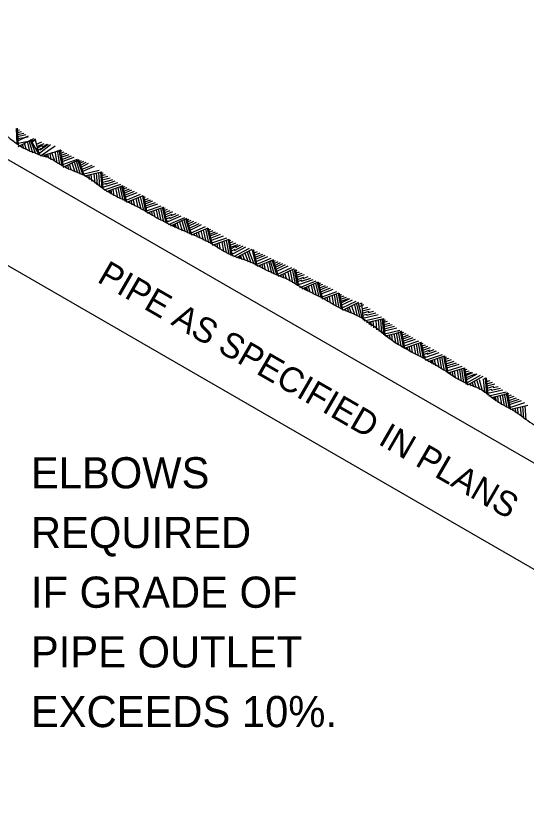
# Model space of a CAD drawing. Extents: x 0 to 2.83, y -0.14 to 1.83.
# Drawn here: x 0.613 to 0.8517, y 0.398 to 0.764 of the extents above; entities that cross this region are included whole.
import ezdxf

# ---------------------------------------------------------------- set-up
doc = ezdxf.new("R2010")
doc.units = 0
doc.layers.add('RD_Pr_Roadway_Notes', color=7, linetype='Continuous')
doc.layers.add('SH_General_Details', color=7, linetype='Continuous')

msp = doc.modelspace()

# ---------------------------------------------------------------- linework, layer by layer
at = {"layer": 'SH_General_Details'}
for p, q in [((0.50749, 0.75554), (1.05253, 0.44085)), ((0.61319, 0.71122), (0.6136, 0.70379)), ((0.61368, 0.71136), (0.61419, 0.70337)), ((0.61377, 0.71038), (0.61478, 0.71058)), ((0.6136, 0.70535), (0.61907, 0.70773)), ((0.61383, 0.70941), (0.6158, 0.70982)), ((0.61386, 0.70844), (0.61678, 0.70909)), ((0.61391, 0.70755), (0.61772, 0.70839)), ((0.61404, 0.70651), (0.61889, 0.70741)), ((0.61417, 0.70279), (0.62154, 0.70651)), ((0.62204, 0.70651), (0.62392, 0.69873)), ((0.50749, 0.70592), (1.03839, 0.3994)), ((0.61422, 0.7043), (0.62137, 0.70578)), ((0.61547, 0.70346), (0.61556, 0.7025)), ((0.6169, 0.70174), (0.61623, 0.70378)), ((0.61813, 0.70127), (0.61713, 0.70423)), ((0.61848, 0.70471), (0.61953, 0.70047)), ((0.61927, 0.70516), (0.62088, 0.69993)), ((0.61976, 0.70604), (0.62355, 0.69964)), ((0.61999, 0.70564), (0.62223, 0.6995)), ((0.62087, 0.70495), (0.62219, 0.70612)), ((0.62152, 0.70575), (0.62216, 0.70608)), ((0.62267, 0.70388), (0.62523, 0.70497)), ((0.62276, 0.70186), (0.62556, 0.70355)), ((0.62287, 0.70281), (0.6264, 0.70426)), ((0.62414, 0.69968), (0.62934, 0.70378)), ((0.62448, 0.7012), (0.62813, 0.70397)), ((0.6246, 0.69852), (0.6315, 0.70307)), ((0.62546, 0.70269), (0.62769, 0.70388)), ((0.62314, 0.70091), (0.62506, 0.70206)), ((0.62363, 0.69967), (0.62443, 0.70015)), ((0.6261, 0.69883), (0.63406, 0.70106)), ((0.62851, 0.69732), (0.62796, 0.69938)), ((0.62955, 0.69657), (0.62919, 0.69969)), ((0.62974, 0.70018), (0.63119, 0.69606)), ((0.63136, 0.70055), (0.63229, 0.69516)), ((0.63235, 0.7009), (0.6335, 0.69445)), ((0.63325, 0.70117), (0.63454, 0.69384)), ((0.63376, 0.70137), (0.63515, 0.69349)), ((0.6339, 0.70059), (0.63478, 0.70091)), ((0.63405, 0.69977), (0.63575, 0.70034)), ((0.63423, 0.69871), (0.63699, 0.69962)), ((0.62674, 0.69868), (0.62719, 0.69782)), ((0.6271, 0.69887), (0.62767, 0.69767)), ((0.63433, 0.69776), (0.63798, 0.69906)), ((0.63456, 0.69675), (0.63916, 0.69841)), ((0.63473, 0.69576), (0.64033, 0.69775)), ((0.635, 0.69443), (0.64188, 0.69689)), ((0.63518, 0.69318), (0.64262, 0.69679)), ((0.6403, 0.69565), (0.64192, 0.69043)), ((0.64124, 0.69612), (0.64321, 0.68988)), ((0.64191, 0.69652), (0.64436, 0.68949)), ((0.64239, 0.69679), (0.64503, 0.68923)), ((0.64287, 0.69584), (0.6438, 0.69629)), ((0.64303, 0.69495), (0.64481, 0.69589)), ((0.63636, 0.6938), (0.63654, 0.69285)), ((0.63785, 0.69212), (0.63745, 0.69422)), ((0.63909, 0.69162), (0.63818, 0.69462)), ((0.63928, 0.69515), (0.6406, 0.69099)), ((0.64335, 0.69403), (0.64598, 0.69543)), ((0.64363, 0.69318), (0.64708, 0.69501)), ((0.64416, 0.6922), (0.6487, 0.69414)), ((0.64441, 0.69122), (0.64991, 0.69355)), ((0.64494, 0.69008), (0.65204, 0.69179)), ((0.64511, 0.68908), (0.65314, 0.69102)), ((0.64623, 0.68927), (0.64631, 0.6883)), ((0.64753, 0.68744), (0.64735, 0.68957)), ((0.6486, 0.68668), (0.64836, 0.6898)), ((0.64954, 0.69008), (0.64994, 0.68574)), ((0.65069, 0.69035), (0.6511, 0.6849)), ((0.65172, 0.6906), (0.65224, 0.68407)), ((0.65263, 0.69079), (0.65321, 0.68337)), ((0.65316, 0.69094), (0.65379, 0.68295)), ((0.65322, 0.69028), (0.65394, 0.69044)), ((0.65329, 0.68925), (0.65501, 0.68967)), ((0.65336, 0.68824), (0.65607, 0.6889)), ((0.65345, 0.68723), (0.65716, 0.68811)), ((0.65353, 0.68621), (0.65671, 0.68699)), ((0.65362, 0.6852), (0.65579, 0.68572)), ((0.65438, 0.68255), (0.66223, 0.68514)), ((0.65442, 0.68396), (0.6607, 0.68604)), ((0.65519, 0.68527), (0.65954, 0.68673)), ((0.65551, 0.6818), (0.66328, 0.68461)), ((0.65597, 0.6866), (0.65838, 0.68741)), ((0.66287, 0.68462), (0.6648, 0.67685)), ((0.65371, 0.68386), (0.65461, 0.68409)), ((0.65652, 0.68216), (0.65667, 0.6812)), ((0.65689, 0.68223), (0.65712, 0.68094)), ((0.65796, 0.68045), (0.6576, 0.68255)), ((0.65912, 0.67981), (0.65854, 0.68289)), ((0.65968, 0.6833), (0.66055, 0.67902)), ((0.66075, 0.68369), (0.66181, 0.67832)), ((0.66174, 0.68406), (0.66304, 0.67765)), ((0.66237, 0.68439), (0.66416, 0.67716)), ((0.66329, 0.68379), (0.66416, 0.68412)), ((0.66346, 0.68298), (0.66514, 0.68359)), ((0.66352, 0.68199), (0.66621, 0.68309)), ((0.66375, 0.68105), (0.66734, 0.68253)), ((0.66402, 0.68005), (0.66854, 0.68193)), ((0.66425, 0.67908), (0.66975, 0.68133)), ((0.66459, 0.67777), (0.67135, 0.68052)), ((0.6649, 0.6768), (0.67256, 0.67991)), ((0.66596, 0.67719), (0.6662, 0.67625)), ((0.66753, 0.67558), (0.66703, 0.67766)), ((0.66871, 0.67499), (0.668, 0.67804)), ((0.66912, 0.6785), (0.67017, 0.67426)), ((0.67017, 0.67893), (0.67145, 0.67361)), ((0.67115, 0.67934), (0.6727, 0.67298)), ((0.67231, 0.67961), (0.67368, 0.67229)), ((0.67275, 0.67896), (0.67371, 0.67933)), ((0.67283, 0.67981), (0.6743, 0.67195)), ((0.67318, 0.6779), (0.67508, 0.67856)), ((0.67336, 0.67693), (0.67617, 0.67793)), ((0.67352, 0.67605), (0.67719, 0.67735)), ((0.6737, 0.67505), (0.67837, 0.67668)), ((0.6739, 0.67406), (0.67953, 0.67602)), ((0.67417, 0.67275), (0.68108, 0.67513)), ((0.67444, 0.67177), (0.68225, 0.67447)), ((0.67966, 0.67361), (0.68086, 0.66827)), ((0.68064, 0.674), (0.6821, 0.66762)), ((0.68151, 0.67432), (0.68317, 0.66707)), ((0.68201, 0.67454), (0.68381, 0.66674)), ((0.68217, 0.67391), (0.68286, 0.67417)), ((0.68238, 0.6729), (0.68402, 0.67356)), ((0.67553, 0.67206), (0.67571, 0.67111)), ((0.677, 0.67037), (0.67662, 0.67247)), ((0.67814, 0.66972), (0.6776, 0.6728)), ((0.67875, 0.6732), (0.67956, 0.66891)), ((0.68261, 0.67191), (0.68519, 0.67295)), ((0.68284, 0.67091), (0.68639, 0.67234)), ((0.68307, 0.66992), (0.6861, 0.67116)), ((0.68433, 0.6678), (0.69042, 0.6704)), ((0.68499, 0.66917), (0.68921, 0.67098)), ((0.68566, 0.67056), (0.68799, 0.67156)), ((0.6833, 0.66894), (0.68538, 0.66977)), ((0.68358, 0.66762), (0.68443, 0.66801)), ((0.68441, 0.66639), (0.69202, 0.66962)), ((0.68559, 0.66569), (0.69304, 0.66926)), ((0.68656, 0.66618), (0.68681, 0.66523)), ((0.68694, 0.66629), (0.68728, 0.66501)), ((0.68816, 0.66459), (0.68762, 0.66666)), ((0.68938, 0.66407), (0.68849, 0.66707)), ((0.68958, 0.6676), (0.69088, 0.66342)), ((0.6906, 0.66809), (0.6922, 0.66286)), ((0.69156, 0.66856), (0.69349, 0.6623)), ((0.6924, 0.66894), (0.69459, 0.66183)), ((0.69289, 0.6692), (0.69525, 0.66155)), ((0.69312, 0.66844), (0.69396, 0.66886)), ((0.69338, 0.66765), (0.69499, 0.66843)), ((0.69369, 0.66662), (0.6963, 0.66786)), ((0.69397, 0.66568), (0.69747, 0.66737)), ((0.69429, 0.6647), (0.6987, 0.66684)), ((0.69457, 0.66375), (0.69994, 0.66631)), ((0.69503, 0.66251), (0.70176, 0.66535)), ((0.69536, 0.66155), (0.70297, 0.66476)), ((0.69919, 0.65978), (0.69843, 0.66282)), ((0.69956, 0.6633), (0.70065, 0.65907)), ((0.7006, 0.66375), (0.70194, 0.65845)), ((0.70168, 0.66415), (0.70317, 0.65778)), ((0.70255, 0.66447), (0.70424, 0.65723)), ((0.70305, 0.6647), (0.70488, 0.6569)), ((0.70327, 0.66375), (0.70424, 0.66412)), ((0.7035, 0.6628), (0.70536, 0.66354)), ((0.70371, 0.66185), (0.70648, 0.66297)), ((0.69642, 0.66195), (0.69666, 0.66101)), ((0.698, 0.66036), (0.69747, 0.66243)), ((0.70391, 0.66097), (0.70753, 0.66243)), ((0.70414, 0.65998), (0.70872, 0.66182)), ((0.70448, 0.65904), (0.71013, 0.66098)), ((0.70475, 0.65773), (0.71166, 0.66009)), ((0.70501, 0.65675), (0.71283, 0.65942)), ((0.71137, 0.6589), (0.7126, 0.65247)), ((0.71226, 0.65919), (0.71364, 0.65188)), ((0.71276, 0.65939), (0.71427, 0.65153)), ((0.7129, 0.65876), (0.71359, 0.65899)), ((0.7061, 0.65704), (0.70628, 0.65608)), ((0.70757, 0.65534), (0.70719, 0.65744)), ((0.70871, 0.65468), (0.70818, 0.65777)), ((0.70932, 0.65817), (0.71013, 0.65387)), ((0.71037, 0.65854), (0.71138, 0.65317)), ((0.71308, 0.65774), (0.71474, 0.65834)), ((0.71327, 0.65674), (0.71589, 0.65769)), ((0.71329, 0.65476), (0.71616, 0.65632)), ((0.71346, 0.65574), (0.71705, 0.65703)), ((0.7148, 0.65277), (0.72065, 0.65586)), ((0.715, 0.65137), (0.7223, 0.65523)), ((0.71534, 0.65418), (0.71939, 0.65635)), ((0.71589, 0.65563), (0.71813, 0.65682)), ((0.71363, 0.6538), (0.7156, 0.65485)), ((0.71406, 0.65252), (0.71488, 0.65298)), ((0.71625, 0.65086), (0.72351, 0.65482)), ((0.71889, 0.64989), (0.71816, 0.65191)), ((0.72012, 0.64944), (0.71907, 0.65239)), ((0.72014, 0.65297), (0.72166, 0.64888)), ((0.72114, 0.65353), (0.723, 0.64838)), ((0.72206, 0.65404), (0.72432, 0.6479)), ((0.72351, 0.6544), (0.72527, 0.64717)), ((0.72363, 0.65401), (0.72444, 0.65448)), ((0.72401, 0.65463), (0.72592, 0.64685)), ((0.72441, 0.65305), (0.72605, 0.65373)), ((0.72465, 0.65201), (0.72734, 0.6531)), ((0.72488, 0.65105), (0.72847, 0.65253)), ((0.72515, 0.65006), (0.72967, 0.65193)), ((0.71717, 0.65134), (0.71749, 0.65042)), ((0.71753, 0.65148), (0.71797, 0.65023)), ((0.72537, 0.64908), (0.73087, 0.65132)), ((0.7257, 0.64776), (0.73246, 0.65053)), ((0.72602, 0.6468), (0.73367, 0.64993)), ((0.72982, 0.645), (0.7291, 0.64805)), ((0.73023, 0.64851), (0.73128, 0.64427)), ((0.73128, 0.64894), (0.73256, 0.64363)), ((0.73192, 0.64938), (0.7339, 0.64314)), ((0.73277, 0.64977), (0.73501, 0.64267)), ((0.73325, 0.65003), (0.73567, 0.6424)), ((0.73354, 0.6491), (0.73448, 0.64954)), ((0.73384, 0.64817), (0.73564, 0.64906)), ((0.73413, 0.64724), (0.7368, 0.64857)), ((0.73439, 0.64638), (0.73789, 0.64812)), ((0.72708, 0.6472), (0.72731, 0.64625)), ((0.72865, 0.64558), (0.72815, 0.64766)), ((0.7347, 0.64541), (0.73912, 0.6476)), ((0.73503, 0.64446), (0.74044, 0.64701)), ((0.73545, 0.64318), (0.74206, 0.6463)), ((0.73581, 0.64224), (0.74329, 0.64576)), ((0.74136, 0.64447), (0.74237, 0.63909)), ((0.74235, 0.64482), (0.74359, 0.6384)), ((0.74324, 0.64511), (0.74464, 0.6378)), ((0.74375, 0.64532), (0.74526, 0.63746)), ((0.74389, 0.64468), (0.74457, 0.64492)), ((0.74406, 0.64366), (0.74572, 0.64427)), ((0.73687, 0.64265), (0.73715, 0.64172)), ((0.73852, 0.64112), (0.73791, 0.64317)), ((0.73973, 0.64059), (0.73885, 0.6436)), ((0.74028, 0.64408), (0.74112, 0.6398)), ((0.74425, 0.64266), (0.74686, 0.64362)), ((0.74447, 0.64166), (0.74808, 0.64292)), ((0.74466, 0.64066), (0.74774, 0.64176)), ((0.74583, 0.63846), (0.7521, 0.6406)), ((0.74659, 0.63978), (0.75093, 0.64127)), ((0.74737, 0.64111), (0.74977, 0.64195)), ((0.74485, 0.63966), (0.74695, 0.64039)), ((0.74507, 0.63833), (0.74595, 0.63866)), ((0.74577, 0.63693), (0.75342, 0.64005)), ((0.74698, 0.63633), (0.75463, 0.63945)), ((0.74949, 0.63507), (0.74899, 0.63715)), ((0.75067, 0.63448), (0.74995, 0.63753)), ((0.75107, 0.63799), (0.75212, 0.63375)), ((0.75213, 0.63843), (0.7534, 0.63311)), ((0.7531, 0.63883), (0.75466, 0.63248)), ((0.75398, 0.63917), (0.75574, 0.63194)), ((0.75447, 0.6394), (0.75637, 0.63162)), ((0.75466, 0.63863), (0.75552, 0.639)), ((0.75487, 0.63782), (0.75652, 0.6385)), ((0.75511, 0.63677), (0.7578, 0.63786)), ((0.75534, 0.63582), (0.75893, 0.6373)), ((0.74792, 0.63669), (0.74815, 0.63574)), ((0.7483, 0.63679), (0.74861, 0.63551)), ((0.75561, 0.63482), (0.76014, 0.63669)), ((0.75582, 0.63385), (0.76134, 0.63608)), ((0.7562, 0.63257), (0.7631, 0.63498)), ((0.75648, 0.63159), (0.76428, 0.63432)), ((0.76187, 0.63345), (0.76284, 0.62806)), ((0.76286, 0.6338), (0.76405, 0.62736)), ((0.76376, 0.63408), (0.7651, 0.62676)), ((0.76427, 0.63428), (0.76571, 0.6264)), ((0.76445, 0.63332), (0.76543, 0.63365)), ((0.75756, 0.63193), (0.75774, 0.63097)), ((0.75903, 0.63024), (0.75864, 0.63234)), ((0.76018, 0.62959), (0.75962, 0.63267)), ((0.76077, 0.63307), (0.7616, 0.62878)), ((0.76462, 0.63236), (0.76652, 0.63302)), ((0.76479, 0.6314), (0.76761, 0.63239)), ((0.76483, 0.62953), (0.76926, 0.6317)), ((0.76495, 0.63052), (0.76863, 0.6318)), ((0.76514, 0.62855), (0.7705, 0.63117)), ((0.76556, 0.62729), (0.77214, 0.63049)), ((0.76595, 0.62635), (0.77338, 0.62996)), ((0.77316, 0.62961), (0.77502, 0.6224)), ((0.77466, 0.62965), (0.77537, 0.62167)), ((0.767, 0.62678), (0.76729, 0.62585)), ((0.76866, 0.62527), (0.76803, 0.62731)), ((0.7699, 0.62479), (0.76889, 0.62775)), ((0.76998, 0.62832), (0.77142, 0.62419)), ((0.77133, 0.62884), (0.77267, 0.62354)), ((0.7723, 0.62926), (0.77394, 0.62292)), ((0.77384, 0.62921), (0.77451, 0.62949)), ((0.77408, 0.6282), (0.7757, 0.62892)), ((0.7749, 0.62696), (0.7776, 0.62764)), ((0.77499, 0.62594), (0.77869, 0.62686)), ((0.77507, 0.62493), (0.77825, 0.62574)), ((0.77517, 0.62392), (0.77734, 0.62445)), ((0.77528, 0.62258), (0.77618, 0.62282)), ((0.77589, 0.62123), (0.78393, 0.62315)), ((0.77604, 0.62263), (0.78248, 0.62418)), ((0.77692, 0.62387), (0.78138, 0.62496)), ((0.777, 0.62045), (0.78503, 0.62237)), ((0.77782, 0.62513), (0.78028, 0.62574)), ((0.7849, 0.62231), (0.78554, 0.61434)), ((0.77798, 0.62066), (0.77807, 0.61969)), ((0.77837, 0.6207), (0.77849, 0.61938)), ((0.77929, 0.61883), (0.77911, 0.62096)), ((0.78036, 0.61806), (0.78012, 0.62118)), ((0.7813, 0.62147), (0.78169, 0.61712)), ((0.78243, 0.62173), (0.78284, 0.61628)), ((0.78346, 0.62198), (0.78399, 0.61546)), ((0.78437, 0.62217), (0.78496, 0.61475)), ((0.78496, 0.62153), (0.78587, 0.62176)), ((0.78504, 0.6207), (0.78678, 0.6211)), ((0.78511, 0.61962), (0.78794, 0.62027)), ((0.78519, 0.61865), (0.78897, 0.61953)), ((0.78529, 0.61762), (0.79006, 0.61874)), ((0.78536, 0.61662), (0.79115, 0.61795)), ((0.78547, 0.61527), (0.79259, 0.61692)), ((0.78564, 0.61426), (0.79369, 0.61613)), ((0.7891, 0.61187), (0.78888, 0.615)), ((0.78974, 0.61537), (0.79056, 0.61108)), ((0.79081, 0.61575), (0.7918, 0.61036)), ((0.79181, 0.6161), (0.79301, 0.60967)), ((0.7927, 0.61638), (0.79406, 0.60907)), ((0.79321, 0.61658), (0.79468, 0.60872)), ((0.79339, 0.61563), (0.79437, 0.61596)), ((0.79356, 0.61467), (0.79546, 0.61533)), ((0.78675, 0.61449), (0.78682, 0.61352)), ((0.78804, 0.61265), (0.78787, 0.61477)), ((0.79375, 0.61371), (0.79656, 0.61471)), ((0.7939, 0.61282), (0.79757, 0.61412)), ((0.79409, 0.61183), (0.79874, 0.61346)), ((0.79427, 0.61083), (0.79991, 0.61279)), ((0.79455, 0.60952), (0.80146, 0.61191)), ((0.79481, 0.60854), (0.80262, 0.61124)), ((0.79591, 0.60884), (0.79609, 0.60788)), ((0.79738, 0.60714), (0.797, 0.60924)), ((0.79852, 0.60649), (0.79798, 0.60957)), ((0.79913, 0.60997), (0.79994, 0.60568)), ((0.8002, 0.61035), (0.80119, 0.60497)), ((0.8012, 0.6107), (0.8024, 0.60427)), ((0.80209, 0.61099), (0.80345, 0.60367)), ((0.8026, 0.61119), (0.80407, 0.60331)), ((0.80272, 0.61056), (0.80342, 0.61078)), ((0.8029, 0.60953), (0.80456, 0.61013)), ((0.80309, 0.60853), (0.80571, 0.60947)), ((0.80328, 0.60753), (0.80688, 0.60881)), ((0.80347, 0.60653), (0.80654, 0.60765)), ((0.80618, 0.607), (0.80857, 0.60784)), ((0.80366, 0.60553), (0.80576, 0.60628)), ((0.80389, 0.60421), (0.80477, 0.60454)), ((0.80464, 0.60293), (0.81245, 0.60562)), ((0.80465, 0.60434), (0.8109, 0.6065)), ((0.8054, 0.60566), (0.80974, 0.60718)), ((0.8058, 0.60226), (0.81362, 0.60496)), ((0.81107, 0.60407), (0.81205, 0.59869)), ((0.81206, 0.60443), (0.81327, 0.59799)), ((0.81295, 0.60471), (0.81431, 0.5974)), ((0.81346, 0.60491), (0.81494, 0.59704)), ((0.81361, 0.60413), (0.81449, 0.60446)), ((0.80677, 0.60256), (0.80695, 0.6016)), ((0.80715, 0.60265), (0.8074, 0.60134)), ((0.80825, 0.60087), (0.80786, 0.60297)), ((0.80939, 0.60022), (0.80884, 0.60329)), ((0.81, 0.60369), (0.8108, 0.59941)), ((0.81377, 0.60331), (0.81546, 0.6039)), ((0.81395, 0.60225), (0.8167, 0.60319)), ((0.81424, 0.60125), (0.81795, 0.60238)), ((0.81442, 0.60024), (0.8191, 0.60167)), ((0.81454, 0.59924), (0.82024, 0.60095)), ((0.81475, 0.59789), (0.82175, 0.60001)), ((0.81498, 0.59691), (0.82289, 0.5993)), ((0.81607, 0.59721), (0.81621, 0.59624)), ((0.81747, 0.59545), (0.81718, 0.59756)), ((0.81859, 0.59475), (0.81816, 0.59786)), ((0.81933, 0.59821), (0.81998, 0.59388)), ((0.82042, 0.59854), (0.82119, 0.59312)), ((0.82143, 0.59885), (0.82238, 0.59238)), ((0.82232, 0.5991), (0.8234, 0.59174)), ((0.82285, 0.59929), (0.82401, 0.59136)), ((0.82299, 0.59832), (0.82398, 0.59862)), ((0.82309, 0.59561), (0.82667, 0.59714)), ((0.82313, 0.59736), (0.82505, 0.59794)), ((0.82326, 0.59639), (0.82611, 0.59728)), ((0.82334, 0.59462), (0.82788, 0.59655)), ((0.82341, 0.59357), (0.82864, 0.59643)), ((0.82389, 0.59231), (0.83031, 0.59582)), ((0.82432, 0.5914), (0.83158, 0.59535)), ((0.82854, 0.59344), (0.82976, 0.58924)), ((0.82958, 0.59392), (0.83106, 0.58866)), ((0.83149, 0.59423), (0.83207, 0.58771)), ((0.83207, 0.59436), (0.83274, 0.59465)), ((0.8324, 0.59442), (0.83305, 0.58701)), ((0.83293, 0.59457), (0.83364, 0.5866)), ((0.83307, 0.59289), (0.83479, 0.59333)), ((0.82535, 0.59187), (0.82569, 0.59096)), ((0.82708, 0.59045), (0.82636, 0.59245)), ((0.82827, 0.58992), (0.82744, 0.59294)), ((0.83317, 0.59188), (0.83587, 0.59257)), ((0.83326, 0.59087), (0.83696, 0.59179)), ((0.83335, 0.58986), (0.83652, 0.59067)), ((0.83344, 0.58885), (0.83561, 0.58938)), ((0.83522, 0.58879), (0.83969, 0.58984)), ((0.83612, 0.59004), (0.83859, 0.59063)), ((0.83355, 0.58751), (0.83445, 0.58775)), ((0.83417, 0.58616), (0.84221, 0.58802)), ((0.83433, 0.58756), (0.84077, 0.58906)), ((0.83526, 0.58537), (0.84331, 0.58723)), ((0.83754, 0.58373), (0.83738, 0.58586)), ((0.83861, 0.58296), (0.83839, 0.58608)), ((0.83926, 0.58648), (0.84009, 0.58219)), ((0.84033, 0.58686), (0.84134, 0.58149)), ((0.84132, 0.58722), (0.84256, 0.58079)), ((0.84221, 0.58751), (0.84361, 0.58021)), ((0.84272, 0.58771), (0.84423, 0.57985)), ((0.84287, 0.58694), (0.84375, 0.58727)), ((0.84304, 0.58612), (0.84472, 0.58672)), ((0.84323, 0.58506), (0.84597, 0.58601)), ((0.83626, 0.58557), (0.83632, 0.5846)), ((0.83664, 0.58561), (0.83675, 0.5843)), ((0.84344, 0.58409), (0.8471, 0.58535)), ((0.84365, 0.58308), (0.84827, 0.58467)), ((0.8438, 0.58209), (0.84944, 0.584)), ((0.84405, 0.58076), (0.85097, 0.58311)), ((0.8444, 0.57997), (0.85245, 0.58186)), ((0.8454, 0.58011), (0.84558, 0.57914)), ((0.84681, 0.57836), (0.84664, 0.58048)), ((0.84789, 0.57759), (0.84765, 0.58071)), ((0.84883, 0.58099), (0.84921, 0.57664)), ((0.84994, 0.58126), (0.85038, 0.57581)), ((0.85096, 0.58151), (0.85152, 0.57499))]:
    msp.add_line(p, q, dxfattribs=at)
for points in [[(0.50524, 0.76401), (0.50663, 0.76332), (0.50755, 0.76308), (0.50847, 0.76262), (0.50939, 0.76239), (0.51123, 0.76147), (0.51216, 0.76124), (0.51308, 0.76078), (0.51399, 0.76055), (0.51515, 0.75986), (0.51607, 0.75963), (0.51791, 0.75871), (0.51883, 0.75848), (0.51998, 0.75779), (0.52113, 0.75733), (0.52206, 0.75709), (0.52298, 0.75663), (0.52482, 0.75525), (0.52574, 0.75479), (0.52805, 0.75341), (0.52896, 0.75272), (0.53081, 0.7518), (0.53173, 0.75111), (0.53288, 0.75042), (0.5338, 0.74972), (0.53495, 0.74904), (0.5368, 0.74811), (0.53771, 0.74766), (0.53956, 0.74673), (0.54071, 0.74627), (0.54255, 0.74535), (0.5437, 0.74466), (0.54601, 0.74374), (0.54785, 0.74282), (0.549, 0.74213), (0.54992, 0.74167), (0.55084, 0.74144), (0.55199, 0.74075), (0.55315, 0.74029), (0.55407, 0.73983), (0.55637, 0.73845), (0.55729, 0.73775), (0.55845, 0.73729), (0.56028, 0.73591), (0.56144, 0.73522), (0.56258, 0.7343), (0.56374, 0.7336), (0.56489, 0.73269), (0.56766, 0.73061), (0.56857, 0.73015), (0.5695, 0.72946), (0.5718, 0.72808), (0.57364, 0.7267), (0.57457, 0.72623), (0.57571, 0.72555), (0.57848, 0.72417), (0.57963, 0.72371), (0.58055, 0.72324), (0.5817, 0.72255), (0.58285, 0.72209), (0.58401, 0.72163), (0.58539, 0.72117), (0.58654, 0.72048), (0.58769, 0.72002), (0.58953, 0.7191), (0.59069, 0.71841), (0.59253, 0.71748), (0.59368, 0.7168), (0.5946, 0.71634), (0.59575, 0.71541), (0.59806, 0.71403), (0.59897, 0.71357), (0.60013, 0.71311), (0.60128, 0.71242), (0.60243, 0.71196), (0.60358, 0.71127), (0.6045, 0.71058), (0.60566, 0.70988), (0.6075, 0.7085), (0.60842, 0.70804), (0.60933, 0.70735), (0.61049, 0.70643), (0.61325, 0.70436), (0.61441, 0.70344), (0.61532, 0.70297), (0.61625, 0.70229), (0.6174, 0.70183), (0.61924, 0.70091), (0.62039, 0.70045), (0.62155, 0.70022), (0.62269, 0.69952), (0.62407, 0.69906), (0.625, 0.6986), (0.62615, 0.69837), (0.62799, 0.69791), (0.62915, 0.69722), (0.63005, 0.69684)], [(0.63005, 0.69684), (0.63775, 0.69243), (0.64577, 0.689), (0.65379, 0.68327), (0.66181, 0.67868), (0.67099, 0.6741), (0.67901, 0.66952), (0.68818, 0.66493), (0.6962, 0.66149), (0.70537, 0.65691), (0.71339, 0.65232), (0.72256, 0.64888), (0.73173, 0.6443), (0.73976, 0.64086), (0.74778, 0.63628), (0.75694, 0.63169), (0.76496, 0.62711), (0.77299, 0.62367), (0.78903, 0.61221), (0.8131, 0.59845), (0.82227, 0.59272), (0.83029, 0.58928), (0.83832, 0.58356), (0.84634, 0.57897), (0.85436, 0.57324), (0.86238, 0.56866), (0.87041, 0.56292), (0.87843, 0.55834), (0.88645, 0.55261), (0.89562, 0.54803), (0.91396, 0.53657), (0.93803, 0.52281), (0.94605, 0.51708), (0.95521, 0.51136), (0.96324, 0.50677), (0.97241, 0.50104), (0.99074, 0.48728), (0.99876, 0.48041), (1.00679, 0.47239), (1.01596, 0.46551), (1.02398, 0.46092), (1.03315, 0.45061), (1.04117, 0.44374), (1.04919, 0.43572), (1.05721, 0.42883), (1.06524, 0.42081), (1.08128, 0.40706), (1.0893, 0.39904), (1.09732, 0.38987), (1.10535, 0.38528), (1.11337, 0.37841), (1.1214, 0.37497), (1.13056, 0.37153), (1.13974, 0.36924), (1.1489, 0.36581), (1.15807, 0.36351), (1.16609, 0.36236), (1.17412, 0.35892), (1.18328, 0.35663), (1.21537, 0.34747), (1.22454, 0.34632), (1.24059, 0.34403), (1.24976, 0.34403), (1.25778, 0.34288), (1.26695, 0.34288), (1.27497, 0.34403), (1.27727, 0.34403)]]:
    msp.add_spline(points, degree=3, dxfattribs=at)

# ---------------------------------------------------------------- texts
at = {"layer": 'RD_Pr_Roadway_Notes'}
msp.add_text('PIPE AS SPECIFIED IN PLANS', height=0.0116667, rotation=329.9983, dxfattribs=at).set_placement((0.65057, 0.63977))
for s, height, p in [('ELBOWS', 0.014583, (0.62013, 0.54294)), ('REQUIRED', 0.014583, (0.62013, 0.51502)), ('IF GRADE OF', 0.0145833, (0.62013, 0.4871)), ('PIPE OUTLET', 0.0145833, (0.62013, 0.45919)), ('EXCEEDS 10%.', 0.0145833, (0.62013, 0.43127))]:
    msp.add_text(s, height=height, dxfattribs=at).set_placement(p)

doc.saveas('drawing.dxf')
